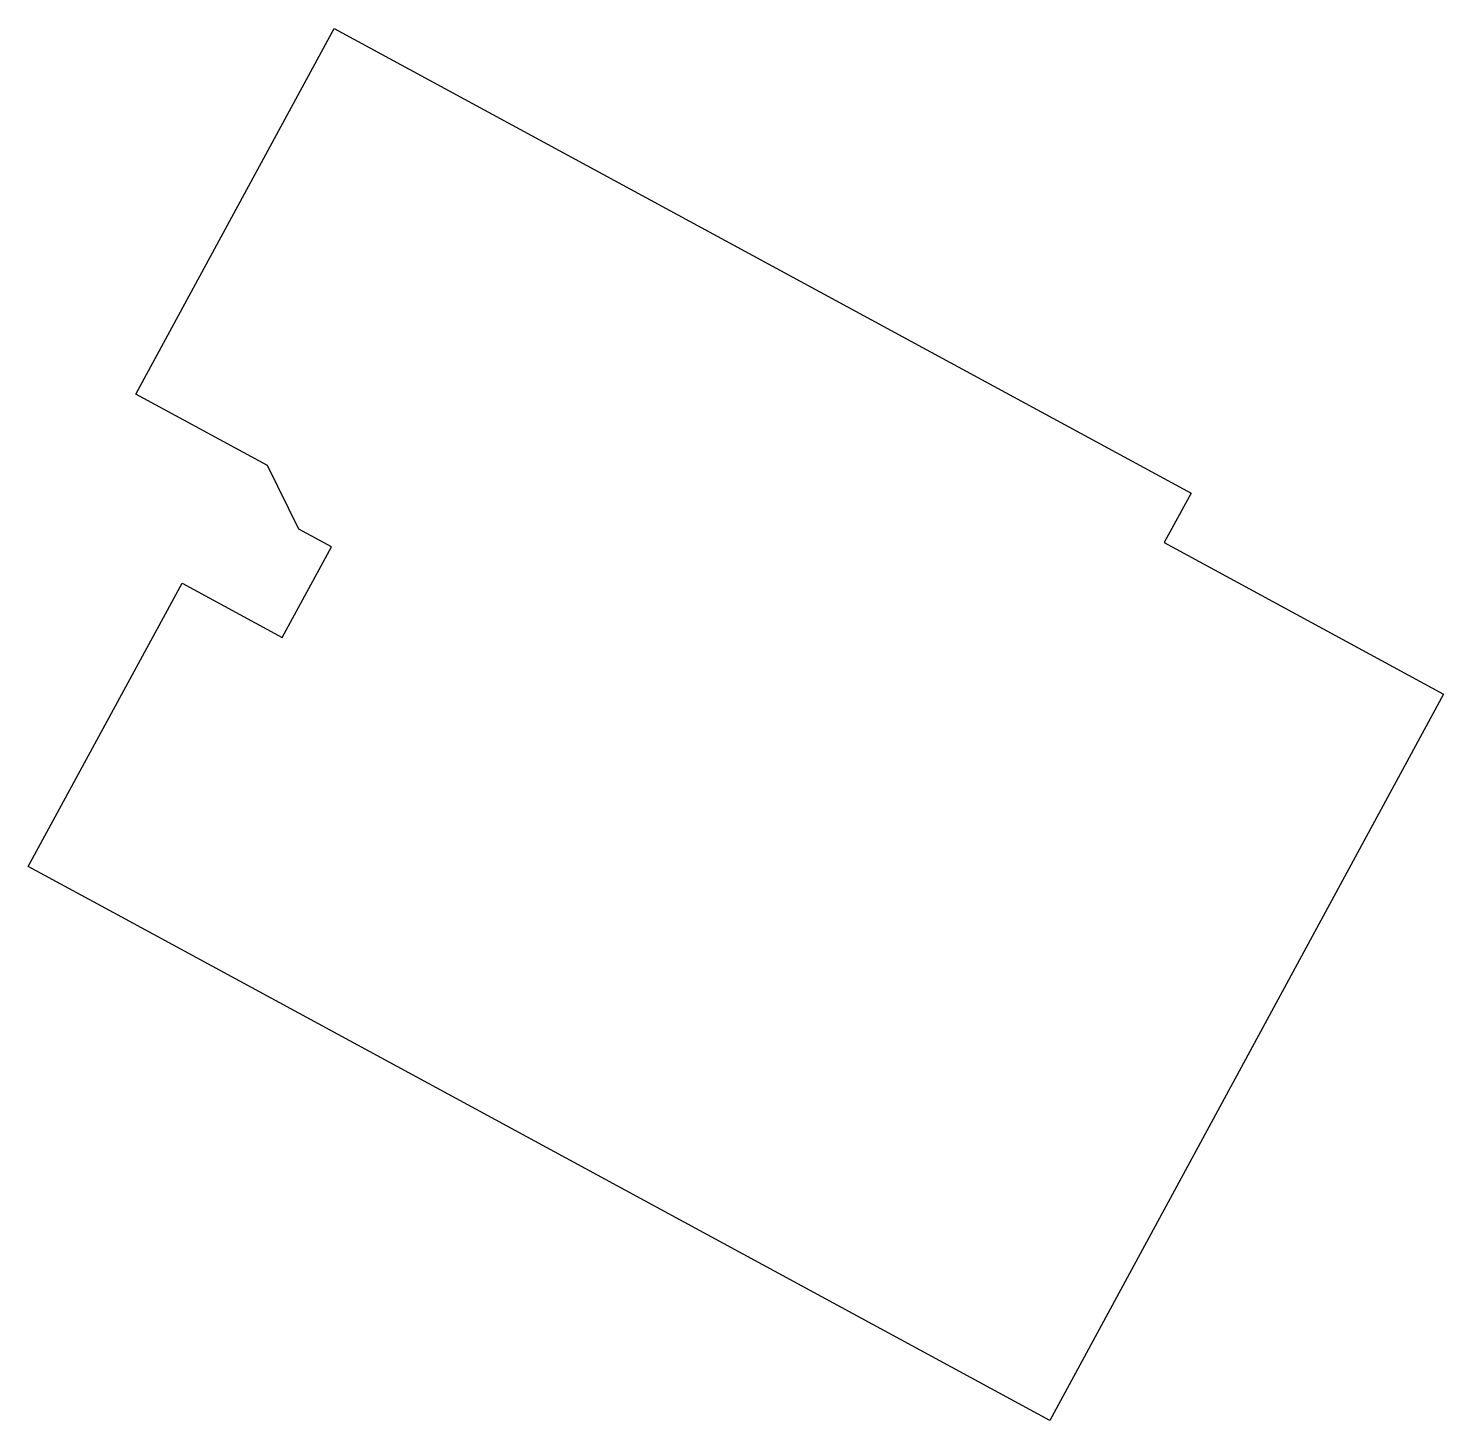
# Model space of a CAD drawing. Extents: x 989343 to 989507, y 212185 to 212345.
import ezdxf

# ---------------------------------------------------------------- set-up
doc = ezdxf.new("R2010")
doc.units = 21
doc.layers.add('PUBLIC_FOOTPRINT', color=4, linetype='Continuous')

msp = doc.modelspace()

# ---------------------------------------------------------------- linework, layer by layer
at = {"layer": 'PUBLIC_FOOTPRINT'}
msp.add_lwpolyline([(989461.37, 212184.63), (989354.23, 212242.72), (989343.44, 212248.57), (989361.19, 212281.29), (989372.75, 212275.02), (989378.43, 212285.48), (989374.69, 212287.51), (989371.04, 212294.87), (989355.86, 212303.1), (989378.75, 212345.3), (989477.66, 212291.67), (989474.56, 212285.95), (989506.82, 212268.46)], close=True, dxfattribs=at)

doc.saveas('drawing.dxf')
